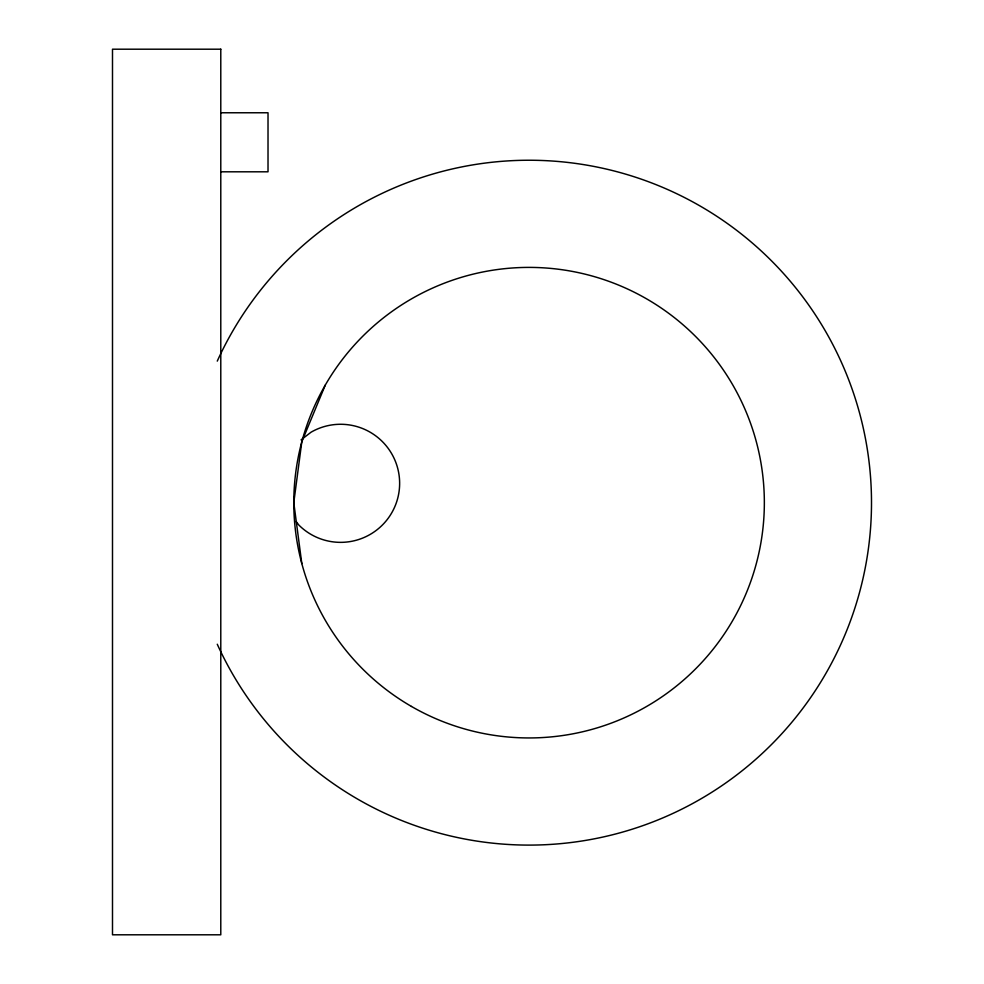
<?xml version="1.0" encoding="UTF-8"?>
<svg xmlns="http://www.w3.org/2000/svg" width="984" height="984" viewBox="0 0 984 984"><rect width="100%" height="100%" fill="white"/><g stroke="black" fill="none" stroke-linecap="round" stroke-linejoin="round"><path stroke-width="1.48" d="M325.31 385.027L301.805 441.779L293.786 502.664L301.805 563.561M301.079 439.86L311.079 432.185A59.04 59.04 0 0 1 388.963 449.454A59.04 59.04 0 0 1 378.557 528.543A59.04 59.04 0 0 1 298.853 525.062L296.295 521.717M220.785 112.766L268.017 112.766L268.017 171.806L220.785 171.806M217.267 361.116A342.432 342.432 0 0 1 740.546 233.343A342.432 342.432 0 0 1 740.546 771.997A342.432 342.432 0 0 1 217.267 644.225M220.785 49.2L112.496 49.2L112.496 934.8L220.785 934.8L220.785 49.2M411.423 706.426A235.287 235.287 0 0 0 764.347 502.664A235.287 235.287 0 0 0 411.423 298.915A235.287 235.287 0 0 0 411.423 706.426"/></g></svg>
